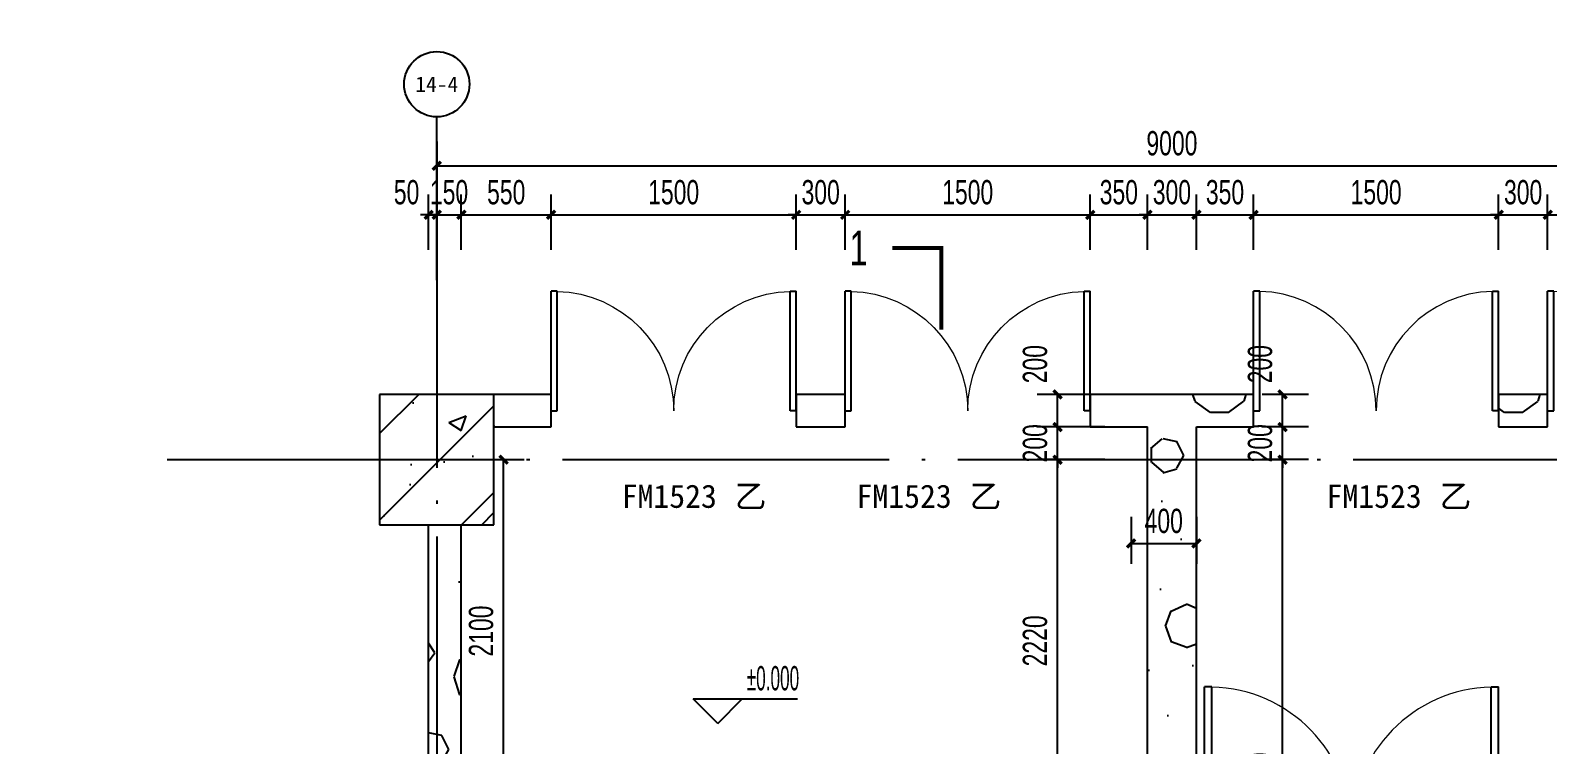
# Model space of a CAD drawing. Extents: x -26219 to 315419, y -160410 to -120810.
# Drawn here: x -3260 to 6028, y -131899 to -127522 of the extents above; entities that cross this region are included whole.
import ezdxf
from ezdxf.enums import TextEntityAlignment as Align
from ezdxf.xclip import XClip

# ---------------------------------------------------------------- set-up
doc = ezdxf.new("R2010")
doc.units = 0
doc.header["$LTSCALE"] = 1000
doc.header["$MEASUREMENT"] = 0
doc.header["$XCLIPFRAME"] = 0
doc.linetypes.add('104-14# 核心筒$2$DOTE', pattern=[2.42, 2, -0.2, 0.02, -0.2])
for name, color, linetype in [('01-标注_尺寸', 124, 'Continuous'), ('01-标注_标高', 200, 'Continuous'), ('01-标注_符号', 200, 'Continuous'), ('01-标注_轴线坐标', 132, 'Continuous'), ('02-TEXT_标注', 130, 'Continuous'), ('02-TEXT_轴号', 7, 'Continuous'), ('104-14# 核心筒$0$A_STR-砌块墙', 121, 'Continuous'), ('104-14# 核心筒$0$DOOR_FIRE', 220, 'Continuous'), ('104-14# 核心筒$2$05-填充_天正', 26, 'Continuous'), ('104-14# 核心筒$2$A_AXIS-轴线', 36, '104-14# 核心筒$2$DOTE'), ('104-14# 核心筒$2$A_STR-砼柱', 51, 'Continuous'), ('DOOR_FIRE_TEXT', 7, 'Continuous')]:
    doc.layers.add(name, color=color, linetype=linetype)
doc.styles.add('_TCH_AXIS', font='STXIHEI_0.TTF', dxfattribs={"width": 0.75, "height": 750})
doc.styles.add('_TCH_DIM', font='ros.shx', dxfattribs={"width": 0.75, "bigfont": 'jd.shx'})
doc.styles.add('_TCH_DIM_T3', font='ros.shx', dxfattribs={"width": 0.705882, "bigfont": 'jd.shx'})
doc.styles.add('_TCH_LABEL', font='ros.shx', dxfattribs={"bigfont": 'jd.shx'})
doc.styles.add('_TCH_WINDOW', font='STXIHEI_0.TTF')
doc.dimstyles.new('_TCH_ARCH&&50', dxfattribs={"dimtxt": 148.75, "dimasz": 50, "dimexe": 125, "dimexo": 150, "dimgap": 63.125, "dimtad": 1, "dimdec": 0, "dimzin": 0, "dimdsep": 46, "dimtxsty": '_TCH_DIM_T3', "dimblk": 'ARCHTICK', "dimcen": 0.09, "dimclrt": 7, "dimazin": 2, "dimtfac": 1, "dimtdec": 0, "dimtix": 1, "dimtmove": 2, "dimatfit": 3, "dimfxl": 0, "dimtolj": 1, "dimtzin": 0, "dimarcsym": 0})
pattern_1 = [(0, (531, -549), (900, 1800), [0, -1800]), (0, (-522, -792), (900, 1800), [0, -1800]), (0, (63, -810), (900, 1800), [0, -1800]), (0, (702, -279), (900, 1800), [0, -1800]), (0, (-45, -900), (900, 1800), [0, -1800]), (0, (882, 855), (900, 1800), [0, -1800]), (0, (333, 711), (900, 1800), [0, -1800]), (0, (621, 486), (900, 1800), [0, -1800]), (0, (-846, 450), (900, 1800), [0, -1800]), (0, (36, 369), (900, 1800), [0, -1800]), (0, (-306, -90), (900, 1800), [0, -1800]), (0, (-288, -765), (900, 1800), [0, -1800]), (0, (387, -837), (900, 1800), [0, -1800]), (0, (882, -45), (900, 1800), [0, -1800]), (0, (-801, -324), (900, 1800), [0, -1800]), (0, (-648, -18), (900, 1800), [0, -1800]), (0, (54, -144), (900, 1800), [0, -1800]), (0, (-198, -405), (900, 1800), [0, -1800]), (0, (-342, 189), (900, 1800), [0, -1800]), (0, (-117, 864), (900, 1800), [0, -1800]), (0, (-729, -702), (900, 1800), [0, -1800]), (0, (261, 495), (900, 1800), [0, -1800]), (0, (-576, 522), (900, 1800), [0, -1800]), (0, (-720, 756), (900, 1800), [0, -1800]), (130.6013, (771.43, 291.43), (-4499.99995, 5400.00002), [79.025, -33111.333]), (18.43495, (642.86, 325.71), (4500, 1800), [81.316, -11302.884]), (90, (642.9, 248.6), (900, 1800), [77.14, -3522.86]), (161.56505, (720, 222.86), (-4500, 1799.9999), [81.316, -11302.884]), (53.1301, (720, 222.86), (900, 1800), [85.714, -8914.285]), (135, (788.6, -694.3), (-900, 1800), [72.73, -5018.44]), (45, (685.7, -694.3), (900, 1800), [72.73, -5018.44]), (135, (737.14, -745.7), (-900, 1800), [72.73, -5018.44]), (45, (737.14, -745.7), (900, 1800), [72.73, -5018.44]), (116.565, (-77.1, 514.3), (-0.0002, 3600), [95.83, -1916.63]), (180, (-120, 600), (-900, 1800), [102.86, -1697.14]), (63.435, (-265.7, 514.3), (8e-06, 3600), [95.83, -1916.63]), (116.565, (-222.9, 428.6), (-0.0002, 3600), [95.83, -1916.63]), (0, (-222.9, 428.6), (900, 1800), [102.86, -1697.14]), (63.435, (-120, 428.6), (8e-06, 3600), [95.83, -1916.63]), (107.10273, (600, -94.286), (-2699.9999, 9000.00001), [116.584, -48848.707]), (143.97263, (565.71, 17.14), (-17099.9998, 12600), [116.584, -24366.06]), (180, (471.4, 85.7), (-900, 1800), [111.43, -1688.57]), (36.02737, (265.71, 17.14), (17099.99987, 12599.99986), [116.584, -24366.06]), (71.56505, (231.43, -85.7), (2700, 9000), [108.42, -11275.78]), (107.10273, (265.714, -197.14), (-2699.9999, 9000.00001), [116.584, -48848.707]), (143.97263, (360, -265.71), (-17099.9998, 12600), [116.584, -24366.06]), (0, (360, -265.7), (900, 1800), [111.43, -1688.57]), (36.02737, (471.43, -265.71), (17099.99987, 12599.99986), [116.584, -24366.06]), (71.56505, (565.71, -197.14), (2700, 9000), [108.42, -11275.78]), (150.2551, (617.14, 745.71), (-2700, 1800), [69.105, -14442.96]), (90, (557.1, 711.4), (900, 1800), [68.57, -3531.43]), (29.7449, (557.14, 711.43), (2700, 1800), [69.105, -14442.96]), (116.565, (197.1, -531.4), (-0.0002, 3600), [95.83, -1916.63]), (168.69007, (154.29, -445.71), (-8100, 1799.99995), [87.41, -18269.056]), (41.18593, (0, -488.57), (22499.99986, 19799.99983), [91.116, -38177.406]), (90, (0, -574.3), (900, 1800), [85.714, -3514.285]), (138.81407, (68.57, -634.286), (-22499.9996, 19800.00013), [91.116, -38177.406]), (16.69924, (68.57, -634.286), (29699.99978, 8999.9999), [89.49, -37495.613]), (60.9454, (154.29, -608.57), (900, 1799.99998), [88.25, -36976.02]), (109.9831, (-557.14, 222.86), (-4500.00002, 12599.99997), [100.326, -42036.592]), (155.55605, (-591.43, 317.14), (-11700.00004, 5399.99989), [103.57, -43395.394]), (24.44395, (-780, 317.14), (11700, 5399.99997), [103.57, -43395.394]), (70.0169, (-814.286, 222.86), (4500.00001, 12599.99997), [100.326, -42036.592]), (109.9831, (-780, 128.57), (-4500.00002, 12599.99997), [100.326, -42036.592]), (160.0169, (-685.71, 94.29), (-4500, 1799.9999), [100.326, -20968.13]), (19.9831, (-685.71, 94.29), (4500, 1800), [100.326, -20968.13]), (70.0169, (-591.43, 128.57), (4500.00001, 12599.99997), [100.326, -42036.592]), (122.0054, (111.43, 60), (-900.0001, 1799.9999), [80.86, -16900.3]), (18.43495, (-8.57, 102.86), (4500, 1800), [81.316, -11302.884]), (90, (-8.6, 25.7), (900, 1800), [77.14, -3522.86]), (161.56505, (68.57, 0), (-4500, 1799.9999), [81.316, -11302.884]), (54.46232, (68.57, 0), (6300, 9000), [73.734, -30894.635]), (116.565, (-411.4, -377.1), (-0.0002, 3600), [95.83, -1916.63]), (180, (-454.3, -291.4), (-900, 1800), [94.29, -1705.71]), (59.03624, (-600, -377.14), (900, 1800), [99.96, -20891.466]), (120.96376, (-548.57, -462.86), (-900.0001, 1799.9999), [99.96, -20891.466]), (0, (-548.6, -462.9), (900, 1800), [94.29, -1705.71]), (63.435, (-454.3, -462.9), (8e-06, 3600), [95.83, -1916.63])]

# ---------------------------------------------------------------- blocks, each defined once
blk = doc.blocks.new('104-14# 核心筒$0$$DorLib2D$00000002')
for p, q in [((-0.5, 0), (-0.5, 0.4875)), ((-0.475, 0.4875), (-0.5, 0.4875)), ((-0.475, 0), (-0.475, 0.4875)), ((0.475, 0), (0.475, 0.4875)), ((0.475, 0.4875), (0.5, 0.4875)), ((0.5, 0), (0.5, 0.4875)), ((-0.5, 0), (-0.475, 0)), ((0.5, 0), (0.475, 0))]:
    blk.add_line(p, q)
at = {"lineweight": 13}
for centre, start, end in [((-0.4875, 0), 0, 88.5307), ((0.4875, 0), 91.4693, 180)]:
    blk.add_arc(centre, 0.4875, start, end, dxfattribs=at)
blk = doc.blocks.new('104-14# 核心筒')
at = {"layer": '104-14# 核心筒$2$05-填充_天正'}
h = blk.add_hatch(dxfattribs=at)
h.set_pattern_fill('钢筋混凝土', color=256, scale=150, style=0)
h.set_pattern_definition([(45, (0, 0), (-265.165, 265.165), []), (50, (0, 0), (1075.89, -94.128), [112.5, -1237.5]), (355, (0, 0), (-208.127, 1128.29), [90, -990]), (100.4514, (89.7, -7.8), (867.764, 1034.16), [95.61, -1051.713]), (46.184, (0, 300), (1600.86, -248.28), [168.75, -1856.25]), (96.6356, (133.4, 279.3), (1401.99, 1461.18), [143.415, -1577.57]), (351.184, (0, 300), (1401.99, 1461.18), [135, -1485]), (21, (150, 225), (895.36, -603.928), [112.5, -1237.5]), (326, (150, 225), (364.973, 1087.725), [90, -990]), (71.4514, (224.6, 174.7), (1260.334, 483.796), [95.61, -1051.713]), (37.5, (0, 0), (18.24, 499.341), [0, -978, 0, -1005, 0, -993.75]), (7.5, (0, 0), (394.604, 591.618), [0, -573, 0, -955.5, 0, -378.75]), (327.5, (-334.5, 0), (800.7337, -33.8323), [0, -375, 0, -1170, 0, -1552.5]), (317.5, (-484.5, 0), (874.78, 150.157), [0, -487.5, 0, -777, 0, -1102.5])])
h.paths.add_polyline_path([(23050, 16300), (23750, 16300), (23750, 17100), (23050, 17100)])
h = blk.add_hatch(dxfattribs=at)
h.set_pattern_fill('加气混凝土', color=256, scale=150, style=0)
h.set_pattern_definition(pattern_1)
h.paths.add_polyline_path([(23750, 17100), (23750, 16900), (24100, 16900), (24100, 17100)])
h = blk.add_hatch(dxfattribs=at)
h.set_pattern_fill('加气混凝土', color=256, scale=150, style=0)
h.set_pattern_definition(pattern_1)
h.paths.add_polyline_path([(25900, 17100), (25600, 17100), (25600, 16900), (25900, 16900)])
h = blk.add_hatch(dxfattribs=at)
h.set_pattern_fill('加气混凝土', color=256, scale=150, style=0)
h.set_pattern_definition(pattern_1)
h.paths.add_polyline_path([(27900, 17100), (27400, 17100), (27400, 16900), (27750, 16900), (27900, 16966.7)])
h = blk.add_hatch(dxfattribs=at)
h.set_pattern_fill('加气混凝土', color=256, scale=150, style=0)
h.set_pattern_definition(pattern_1)
h.paths.add_polyline_path([(28050, 16900), (28400, 16900), (28400, 17100), (27900, 17100), (27900, 16966.7)])
h = blk.add_hatch(dxfattribs=at)
h.set_pattern_fill('加气混凝土', color=256, scale=150, style=0)
h.set_pattern_definition(pattern_1)
h.paths.add_polyline_path([(30200, 17100), (29900, 17100), (29900, 16900), (30200, 16900)])
h = blk.add_hatch(dxfattribs=at)
h.set_pattern_fill('加气混凝土', color=256, scale=150, style=0)
h.set_pattern_definition(pattern_1)
h.paths.add_polyline_path([(27950, 14430), (28050, 14480), (28050, 16900), (27900, 16966.7), (27750, 16900), (27750, 14430)])
h = blk.add_hatch(dxfattribs=at)
h.set_pattern_fill('加气混凝土', color=256, scale=150, style=0)
h.set_pattern_definition(pattern_1)
h.paths.add_polyline_path([(23550, 16300), (23350, 16300), (23350, 14850), (23390, 14750), (23550, 14750)])
at = {"layer": '104-14# 核心筒$0$A_STR-砌块墙'}
for p, q in [((24100, 17100), (23750, 17100)), ((24100, 16900), (24100, 17100)), ((25900, 17100), (25600, 17100)), ((25600, 17100), (25600, 16900)), ((25900, 16900), (25900, 17100)), ((27900, 17100), (27400, 17100)), ((27400, 17100), (27400, 16900)), ((28400, 17100), (27900, 17100)), ((28400, 16900), (28400, 17100)), ((30200, 17100), (29900, 17100)), ((29900, 17100), (29900, 16900)), ((30200, 16900), (30200, 17100)), ((23750, 16900), (24100, 16900)), ((25600, 16900), (25900, 16900)), ((27400, 16900), (27750, 16900)), ((27750, 14430), (27750, 16900)), ((28050, 16900), (28400, 16900)), ((28050, 14480), (28050, 16900)), ((29900, 16900), (30200, 16900)), ((23350, 14850), (23350, 16300)), ((23550, 14750), (23550, 16300))]:
    blk.add_line(p, q, dxfattribs=at)
at = {"layer": '104-14# 核心筒$2$A_AXIS-轴线'}
for p, q in [((-9370.1, 284000), (120259.9, 284000)), ((32400, 228733.6), (32400, 169654.9)), ((23400, 54018.4), (23400, -8545.1)), ((-24839, 16700), (120259.9, 16700))]:
    blk.add_line(p, q, dxfattribs=at)
at = {"layer": '104-14# 核心筒$2$A_STR-砼柱'}
for p, q in [((23750, 17100), (23050, 17100)), ((23050, 17100), (23050, 16300)), ((23750, 16300), (23750, 17100)), ((23050, 16300), (23750, 16300))]:
    blk.add_line(p, q, dxfattribs=at)
at = {"layer": '104-14# 核心筒$0$DOOR_FIRE', "yscale": -1500, "zscale": 200, "rotation": 180.000000000012}
for p, xscale in [((24850, 17000), 1500), ((26650, 17000), 1500), ((29150, 17000), -1500), ((30950, 17000), -1500)]:
    blk.add_blockref('104-14# 核心筒$0$$DorLib2D$00000002', p, dxfattribs=dict(at, xscale=xscale))
at = {"layer": '104-14# 核心筒$0$DOOR_FIRE', "xscale": 1800, "yscale": 1800, "zscale": 100}
blk.add_blockref('104-14# 核心筒$0$$DorLib2D$00000002', (29000, 14430), dxfattribs=at)
blk = doc.blocks.new('_ArchTick')
at = {"color": 0, "linetype": 'ByBlock', "const_width": 0.4}
blk.add_lwpolyline([(-0.5, -0.5), (0.5, 0.5)], dxfattribs=at)
blk = doc.blocks.new('*D386')
at = {"layer": '01-标注_尺寸', "color": 0, "lineweight": -2, "transparency": 16777216}
for p, q in [((-771.8, -128801.6), (-771.8, -128227.4)), ((8228.2, -128801.6), (8228.2, -128227.4)), ((-771.8, -128352.4), (8228.2, -128352.4))]:
    blk.add_line(p, q, dxfattribs=at)
at = {"layer": 'Defpoints', "color": 0, "transparency": 16777216}
for p in [(8228.2, -128352.4), (-771.8, -128951.6), (8228.2, -128951.6)]:
    blk.add_point(p, dxfattribs=at)
at = {"layer": '01-标注_尺寸', "color": 0, "lineweight": -2, "transparency": 16777216, "xscale": 50, "yscale": 50, "zscale": 50, "rotation": 180}
blk.add_blockref('_ArchTick', (-771.8, -128352.4), dxfattribs=at)
at = {"layer": '01-标注_尺寸', "color": 0, "lineweight": -2, "transparency": 16777216, "xscale": 50, "yscale": 50, "zscale": 50}
blk.add_blockref('_ArchTick', (8228.2, -128352.4), dxfattribs=at)
at = {"layer": '01-标注_尺寸', "color": 7, "transparency": 16777216, "insert": (3728.2, -128214.9), "char_height": 148.75, "attachment_point": 5, "style": '_TCH_DIM_T3'}
blk.add_mtext('\\A1;9000', dxfattribs=at)
blk = doc.blocks.new('*D410')
at = {"layer": '01-标注_尺寸', "color": 0, "lineweight": -2, "transparency": 16777216}
for p, q in [((6028.2, -128867.7), (6028.2, -128527.4)), ((7528.2, -128867.7), (7528.2, -128527.4)), ((6028.2, -128652.4), (7528.2, -128652.4))]:
    blk.add_line(p, q, dxfattribs=at)
at = {"layer": 'Defpoints', "color": 0, "transparency": 16777216}
for p in [(7528.2, -128652.4), (6028.2, -129017.7), (7528.2, -129017.7)]:
    blk.add_point(p, dxfattribs=at)
at = {"layer": '01-标注_尺寸', "color": 0, "lineweight": -2, "transparency": 16777216, "xscale": 50, "yscale": 50, "zscale": 50, "rotation": 180}
blk.add_blockref('_ArchTick', (6028.2, -128652.4), dxfattribs=at)
at = {"layer": '01-标注_尺寸', "color": 0, "lineweight": -2, "transparency": 16777216, "xscale": 50, "yscale": 50, "zscale": 50}
blk.add_blockref('_ArchTick', (7528.2, -128652.4), dxfattribs=at)
at = {"layer": '01-标注_尺寸', "color": 7, "transparency": 16777216, "insert": (6778.2, -128514.9), "char_height": 148.75, "attachment_point": 5, "style": '_TCH_DIM_T3'}
blk.add_mtext('\\A1;1500', dxfattribs=at)
blk = doc.blocks.new('*D411')
at = {"layer": '01-标注_尺寸', "color": 0, "lineweight": -2, "transparency": 16777216}
for p, q in [((5728.2, -128867.7), (5728.2, -128527.4)), ((6028.2, -128867.7), (6028.2, -128527.4)), ((5728.2, -128652.4), (5678.2, -128652.4)), ((5728.2, -128652.4), (6028.2, -128652.4)), ((6028.2, -128652.4), (6078.2, -128652.4))]:
    blk.add_line(p, q, dxfattribs=at)
at = {"layer": 'Defpoints', "color": 0, "transparency": 16777216}
for p in [(6028.2, -128652.4), (5728.2, -129017.7), (6028.2, -129017.7)]:
    blk.add_point(p, dxfattribs=at)
at = {"layer": '01-标注_尺寸', "color": 0, "lineweight": -2, "transparency": 16777216, "xscale": 50, "yscale": 50, "zscale": 50}
blk.add_blockref('_ArchTick', (5728.2, -128652.4), dxfattribs=at)
at = {"layer": '01-标注_尺寸', "color": 0, "lineweight": -2, "transparency": 16777216, "xscale": 50, "yscale": 50, "zscale": 50, "rotation": 180}
blk.add_blockref('_ArchTick', (6028.2, -128652.4), dxfattribs=at)
at = {"layer": '01-标注_尺寸', "color": 7, "transparency": 16777216, "insert": (5878.2, -128514.9), "char_height": 148.75, "attachment_point": 5, "style": '_TCH_DIM_T3'}
blk.add_mtext('\\A1;300', dxfattribs=at)
blk = doc.blocks.new('*D412')
at = {"layer": '01-标注_尺寸', "color": 0, "lineweight": -2, "transparency": 16777216}
for p, q in [((4228.2, -128867.7), (4228.2, -128527.4)), ((5728.2, -128867.7), (5728.2, -128527.4)), ((4228.2, -128652.4), (5728.2, -128652.4))]:
    blk.add_line(p, q, dxfattribs=at)
at = {"layer": 'Defpoints', "color": 0, "transparency": 16777216}
for p in [(5728.2, -128652.4), (4228.2, -129017.7), (5728.2, -129017.7)]:
    blk.add_point(p, dxfattribs=at)
at = {"layer": '01-标注_尺寸', "color": 0, "lineweight": -2, "transparency": 16777216, "xscale": 50, "yscale": 50, "zscale": 50, "rotation": 180}
blk.add_blockref('_ArchTick', (4228.2, -128652.4), dxfattribs=at)
at = {"layer": '01-标注_尺寸', "color": 0, "lineweight": -2, "transparency": 16777216, "xscale": 50, "yscale": 50, "zscale": 50}
blk.add_blockref('_ArchTick', (5728.2, -128652.4), dxfattribs=at)
at = {"layer": '01-标注_尺寸', "color": 7, "transparency": 16777216, "insert": (4978.2, -128514.9), "char_height": 148.75, "attachment_point": 5, "style": '_TCH_DIM_T3'}
blk.add_mtext('\\A1;1500', dxfattribs=at)
blk = doc.blocks.new('*D413')
at = {"layer": '01-标注_尺寸', "color": 0, "lineweight": -2, "transparency": 16777216}
for p, q in [((3878.2, -128867.7), (3878.2, -128527.4)), ((4228.2, -128867.7), (4228.2, -128527.4)), ((3878.2, -128652.4), (4228.2, -128652.4))]:
    blk.add_line(p, q, dxfattribs=at)
at = {"layer": 'Defpoints', "color": 0, "transparency": 16777216}
for p in [(4228.2, -128652.4), (3878.2, -129017.7), (4228.2, -129017.7)]:
    blk.add_point(p, dxfattribs=at)
at = {"layer": '01-标注_尺寸', "color": 0, "lineweight": -2, "transparency": 16777216, "xscale": 50, "yscale": 50, "zscale": 50, "rotation": 180}
blk.add_blockref('_ArchTick', (3878.2, -128652.4), dxfattribs=at)
at = {"layer": '01-标注_尺寸', "color": 0, "lineweight": -2, "transparency": 16777216, "xscale": 50, "yscale": 50, "zscale": 50}
blk.add_blockref('_ArchTick', (4228.2, -128652.4), dxfattribs=at)
at = {"layer": '01-标注_尺寸', "color": 7, "transparency": 16777216, "insert": (4053.2, -128514.9), "char_height": 148.75, "attachment_point": 5, "style": '_TCH_DIM_T3'}
blk.add_mtext('\\A1;350', dxfattribs=at)
blk = doc.blocks.new('*D414')
at = {"layer": '01-标注_尺寸', "color": 0, "lineweight": -2, "transparency": 16777216}
for p, q in [((3578.2, -128867.7), (3578.2, -128527.4)), ((3878.2, -128867.7), (3878.2, -128527.4)), ((3578.2, -128652.4), (3528.2, -128652.4)), ((3578.2, -128652.4), (3878.2, -128652.4)), ((3878.2, -128652.4), (3928.2, -128652.4))]:
    blk.add_line(p, q, dxfattribs=at)
at = {"layer": 'Defpoints', "color": 0, "transparency": 16777216}
for p in [(3878.2, -128652.4), (3578.2, -129017.7), (3878.2, -129017.7)]:
    blk.add_point(p, dxfattribs=at)
at = {"layer": '01-标注_尺寸', "color": 0, "lineweight": -2, "transparency": 16777216, "xscale": 50, "yscale": 50, "zscale": 50}
blk.add_blockref('_ArchTick', (3578.2, -128652.4), dxfattribs=at)
at = {"layer": '01-标注_尺寸', "color": 0, "lineweight": -2, "transparency": 16777216, "xscale": 50, "yscale": 50, "zscale": 50, "rotation": 180}
blk.add_blockref('_ArchTick', (3878.2, -128652.4), dxfattribs=at)
at = {"layer": '01-标注_尺寸', "color": 7, "transparency": 16777216, "insert": (3728.2, -128514.9), "char_height": 148.75, "attachment_point": 5, "style": '_TCH_DIM_T3'}
blk.add_mtext('\\A1;300', dxfattribs=at)
blk = doc.blocks.new('*D415')
at = {"layer": '01-标注_尺寸', "color": 0, "lineweight": -2, "transparency": 16777216}
for p, q in [((3228.2, -128867.7), (3228.2, -128527.4)), ((3578.2, -128867.7), (3578.2, -128527.4)), ((3228.2, -128652.4), (3578.2, -128652.4))]:
    blk.add_line(p, q, dxfattribs=at)
at = {"layer": 'Defpoints', "color": 0, "transparency": 16777216}
for p in [(3578.2, -128652.4), (3228.2, -129017.7), (3578.2, -129017.7)]:
    blk.add_point(p, dxfattribs=at)
at = {"layer": '01-标注_尺寸', "color": 0, "lineweight": -2, "transparency": 16777216, "xscale": 50, "yscale": 50, "zscale": 50, "rotation": 180}
blk.add_blockref('_ArchTick', (3228.2, -128652.4), dxfattribs=at)
at = {"layer": '01-标注_尺寸', "color": 0, "lineweight": -2, "transparency": 16777216, "xscale": 50, "yscale": 50, "zscale": 50}
blk.add_blockref('_ArchTick', (3578.2, -128652.4), dxfattribs=at)
at = {"layer": '01-标注_尺寸', "color": 7, "transparency": 16777216, "insert": (3403.2, -128514.9), "char_height": 148.75, "attachment_point": 5, "style": '_TCH_DIM_T3'}
blk.add_mtext('\\A1;350', dxfattribs=at)
blk = doc.blocks.new('*D416')
at = {"layer": '01-标注_尺寸', "color": 0, "lineweight": -2, "transparency": 16777216}
for p, q in [((1728.2, -128867.7), (1728.2, -128527.4)), ((3228.2, -128867.7), (3228.2, -128527.4)), ((1728.2, -128652.4), (3228.2, -128652.4))]:
    blk.add_line(p, q, dxfattribs=at)
at = {"layer": 'Defpoints', "color": 0, "transparency": 16777216}
for p in [(3228.2, -128652.4), (1728.2, -129017.7), (3228.2, -129017.7)]:
    blk.add_point(p, dxfattribs=at)
at = {"layer": '01-标注_尺寸', "color": 0, "lineweight": -2, "transparency": 16777216, "xscale": 50, "yscale": 50, "zscale": 50, "rotation": 180}
blk.add_blockref('_ArchTick', (1728.2, -128652.4), dxfattribs=at)
at = {"layer": '01-标注_尺寸', "color": 0, "lineweight": -2, "transparency": 16777216, "xscale": 50, "yscale": 50, "zscale": 50}
blk.add_blockref('_ArchTick', (3228.2, -128652.4), dxfattribs=at)
at = {"layer": '01-标注_尺寸', "color": 7, "transparency": 16777216, "insert": (2478.2, -128514.9), "char_height": 148.75, "attachment_point": 5, "style": '_TCH_DIM_T3'}
blk.add_mtext('\\A1;1500', dxfattribs=at)
blk = doc.blocks.new('*D417')
at = {"layer": '01-标注_尺寸', "color": 0, "lineweight": -2, "transparency": 16777216}
for p, q in [((1428.2, -128867.7), (1428.2, -128527.4)), ((1728.2, -128867.7), (1728.2, -128527.4)), ((1428.2, -128652.4), (1378.2, -128652.4)), ((1428.2, -128652.4), (1728.2, -128652.4)), ((1728.2, -128652.4), (1778.2, -128652.4))]:
    blk.add_line(p, q, dxfattribs=at)
at = {"layer": 'Defpoints', "color": 0, "transparency": 16777216}
for p in [(1728.2, -128652.4), (1428.2, -129017.7), (1728.2, -129017.7)]:
    blk.add_point(p, dxfattribs=at)
at = {"layer": '01-标注_尺寸', "color": 0, "lineweight": -2, "transparency": 16777216, "xscale": 50, "yscale": 50, "zscale": 50}
blk.add_blockref('_ArchTick', (1428.2, -128652.4), dxfattribs=at)
at = {"layer": '01-标注_尺寸', "color": 0, "lineweight": -2, "transparency": 16777216, "xscale": 50, "yscale": 50, "zscale": 50, "rotation": 180}
blk.add_blockref('_ArchTick', (1728.2, -128652.4), dxfattribs=at)
at = {"layer": '01-标注_尺寸', "color": 7, "transparency": 16777216, "insert": (1578.2, -128514.9), "char_height": 148.75, "attachment_point": 5, "style": '_TCH_DIM_T3'}
blk.add_mtext('\\A1;300', dxfattribs=at)
blk = doc.blocks.new('*D418')
at = {"layer": '01-标注_尺寸', "color": 0, "lineweight": -2, "transparency": 16777216}
for p, q in [((-71.8, -128867.7), (-71.8, -128527.4)), ((1428.2, -128867.7), (1428.2, -128527.4)), ((-71.8, -128652.4), (1428.2, -128652.4))]:
    blk.add_line(p, q, dxfattribs=at)
at = {"layer": 'Defpoints', "color": 0, "transparency": 16777216}
for p in [(1428.2, -128652.4), (-71.8, -129017.7), (1428.2, -129017.7)]:
    blk.add_point(p, dxfattribs=at)
at = {"layer": '01-标注_尺寸', "color": 0, "lineweight": -2, "transparency": 16777216, "xscale": 50, "yscale": 50, "zscale": 50, "rotation": 180}
blk.add_blockref('_ArchTick', (-71.8, -128652.4), dxfattribs=at)
at = {"layer": '01-标注_尺寸', "color": 0, "lineweight": -2, "transparency": 16777216, "xscale": 50, "yscale": 50, "zscale": 50}
blk.add_blockref('_ArchTick', (1428.2, -128652.4), dxfattribs=at)
at = {"layer": '01-标注_尺寸', "color": 7, "transparency": 16777216, "insert": (678.2, -128514.9), "char_height": 148.75, "attachment_point": 5, "style": '_TCH_DIM_T3'}
blk.add_mtext('\\A1;1500', dxfattribs=at)
blk = doc.blocks.new('*D419')
at = {"layer": '01-标注_尺寸', "color": 0, "lineweight": -2, "transparency": 16777216}
for p, q in [((-621.8, -128867.7), (-621.8, -128527.4)), ((-71.8, -128867.7), (-71.8, -128527.4)), ((-621.8, -128652.4), (-71.8, -128652.4))]:
    blk.add_line(p, q, dxfattribs=at)
at = {"layer": 'Defpoints', "color": 0, "transparency": 16777216}
for p in [(-71.8, -128652.4), (-621.8, -129017.7), (-71.8, -129017.7)]:
    blk.add_point(p, dxfattribs=at)
at = {"layer": '01-标注_尺寸', "color": 0, "lineweight": -2, "transparency": 16777216, "xscale": 50, "yscale": 50, "zscale": 50, "rotation": 180}
blk.add_blockref('_ArchTick', (-621.8, -128652.4), dxfattribs=at)
at = {"layer": '01-标注_尺寸', "color": 0, "lineweight": -2, "transparency": 16777216, "xscale": 50, "yscale": 50, "zscale": 50}
blk.add_blockref('_ArchTick', (-71.8, -128652.4), dxfattribs=at)
at = {"layer": '01-标注_尺寸', "color": 7, "transparency": 16777216, "insert": (-346.8, -128514.9), "char_height": 148.75, "attachment_point": 5, "style": '_TCH_DIM_T3'}
blk.add_mtext('\\A1;550', dxfattribs=at)
blk = doc.blocks.new('*D420')
at = {"layer": '01-标注_尺寸', "color": 0, "lineweight": -2, "transparency": 16777216}
for p, q in [((-771.8, -128867.7), (-771.8, -128527.4)), ((-621.8, -128867.7), (-621.8, -128527.4)), ((-771.8, -128652.4), (-821.8, -128652.4)), ((-771.8, -128652.4), (-621.8, -128652.4)), ((-621.8, -128652.4), (-571.8, -128652.4))]:
    blk.add_line(p, q, dxfattribs=at)
at = {"layer": 'Defpoints', "color": 0, "transparency": 16777216}
for p in [(-621.8, -128652.4), (-771.8, -129017.7), (-621.8, -129017.7)]:
    blk.add_point(p, dxfattribs=at)
at = {"layer": '01-标注_尺寸', "color": 0, "lineweight": -2, "transparency": 16777216, "xscale": 50, "yscale": 50, "zscale": 50}
blk.add_blockref('_ArchTick', (-771.8, -128652.4), dxfattribs=at)
at = {"layer": '01-标注_尺寸', "color": 0, "lineweight": -2, "transparency": 16777216, "xscale": 50, "yscale": 50, "zscale": 50, "rotation": 180}
blk.add_blockref('_ArchTick', (-621.8, -128652.4), dxfattribs=at)
at = {"layer": '01-标注_尺寸', "color": 7, "transparency": 16777216, "insert": (-696.8, -128514.9), "char_height": 148.75, "attachment_point": 5, "style": '_TCH_DIM_T3'}
blk.add_mtext('\\A1;150', dxfattribs=at)
blk = doc.blocks.new('*D421')
at = {"layer": '01-标注_尺寸', "color": 0, "lineweight": -2, "transparency": 16777216}
for p, q in [((-821.8, -128867.7), (-821.8, -128527.4)), ((-771.8, -128867.7), (-771.8, -128527.4)), ((-821.8, -128652.4), (-871.8, -128652.4)), ((-821.8, -128652.4), (-771.8, -128652.4)), ((-771.8, -128652.4), (-721.8, -128652.4))]:
    blk.add_line(p, q, dxfattribs=at)
at = {"layer": 'Defpoints', "color": 0, "transparency": 16777216}
for p in [(-771.8, -128652.4), (-821.8, -129017.7), (-771.8, -129017.7)]:
    blk.add_point(p, dxfattribs=at)
at = {"layer": '01-标注_尺寸', "color": 0, "lineweight": -2, "transparency": 16777216, "xscale": 50, "yscale": 50, "zscale": 50}
blk.add_blockref('_ArchTick', (-821.8, -128652.4), dxfattribs=at)
at = {"layer": '01-标注_尺寸', "color": 0, "lineweight": -2, "transparency": 16777216, "xscale": 50, "yscale": 50, "zscale": 50, "rotation": 180}
blk.add_blockref('_ArchTick', (-771.8, -128652.4), dxfattribs=at)
at = {"layer": '01-标注_尺寸', "color": 7, "transparency": 16777216, "insert": (-956.8, -128514.9), "char_height": 148.75, "attachment_point": 5, "style": '_TCH_DIM_T3'}
blk.add_mtext('\\A1;50', dxfattribs=at)
blk = doc.blocks.new('*D488')
at = {"layer": '01-标注_尺寸', "color": 0, "lineweight": -2, "transparency": 16777216}
for p, q in [((4564, -130152.4), (4280.7, -130152.4)), ((4405.7, -134052.4), (4405.7, -130152.4)), ((4564, -134052.4), (4280.7, -134052.4))]:
    blk.add_line(p, q, dxfattribs=at)
at = {"layer": 'Defpoints', "color": 0, "transparency": 16777216}
for p in [(4405.7, -130152.4), (4714, -130152.4), (4714, -134052.4)]:
    blk.add_point(p, dxfattribs=at)
at = {"layer": '01-标注_尺寸', "color": 0, "lineweight": -2, "transparency": 16777216, "xscale": 50, "yscale": 50, "zscale": 50}
for p, rotation in [((4405.7, -130152.4), 90), ((4405.7, -134052.4), 270)]:
    blk.add_blockref('_ArchTick', p, dxfattribs=dict(at, rotation=rotation))
at = {"layer": '01-标注_尺寸', "color": 7, "transparency": 16777216, "insert": (4268.2, -132102.4), "char_height": 148.75, "attachment_point": 5, "rotation": 90, "style": '_TCH_DIM_T3'}
blk.add_mtext('\\A1;3900', dxfattribs=at)
blk = doc.blocks.new('*D489')
at = {"layer": '01-标注_尺寸', "color": 0, "lineweight": -2, "transparency": 16777216}
for p, q in [((4405.7, -129952.4), (4405.7, -129902.4)), ((4564, -129952.4), (4280.7, -129952.4)), ((4405.7, -130152.4), (4405.7, -129952.4)), ((4564, -130152.4), (4280.7, -130152.4)), ((4405.7, -130152.4), (4405.7, -130202.4))]:
    blk.add_line(p, q, dxfattribs=at)
at = {"layer": 'Defpoints', "color": 0, "transparency": 16777216}
for p in [(4405.7, -129952.4), (4714, -129952.4), (4714, -130152.4)]:
    blk.add_point(p, dxfattribs=at)
at = {"layer": '01-标注_尺寸', "color": 0, "lineweight": -2, "transparency": 16777216, "xscale": 50, "yscale": 50, "zscale": 50}
for p, rotation in [((4405.7, -129952.4), 270), ((4405.7, -130152.4), 90)]:
    blk.add_blockref('_ArchTick', p, dxfattribs=dict(at, rotation=rotation))
at = {"layer": '01-标注_尺寸', "color": 7, "transparency": 16777216, "insert": (4268.2, -130052.4), "char_height": 148.75, "attachment_point": 5, "rotation": 90, "style": '_TCH_DIM_T3'}
blk.add_mtext('\\A1;200', dxfattribs=at)
blk = doc.blocks.new('*D490')
at = {"layer": '01-标注_尺寸', "color": 0, "lineweight": -2, "transparency": 16777216}
for p, q in [((4564, -129752.4), (4280.7, -129752.4)), ((4405.7, -129952.4), (4405.7, -129752.4)), ((4564, -129952.4), (4280.7, -129952.4))]:
    blk.add_line(p, q, dxfattribs=at)
at = {"layer": 'Defpoints', "color": 0, "transparency": 16777216}
for p in [(4405.7, -129752.4), (4714, -129752.4), (4714, -129952.4)]:
    blk.add_point(p, dxfattribs=at)
at = {"layer": '01-标注_尺寸', "color": 0, "lineweight": -2, "transparency": 16777216, "xscale": 50, "yscale": 50, "zscale": 50}
for p, rotation in [((4405.7, -129752.4), 90), ((4405.7, -129952.4), 270)]:
    blk.add_blockref('_ArchTick', p, dxfattribs=dict(at, rotation=rotation))
at = {"layer": '01-标注_尺寸', "color": 7, "transparency": 16777216, "insert": (4268.2, -129567.4), "char_height": 148.75, "attachment_point": 5, "rotation": 90, "style": '_TCH_DIM_T3'}
blk.add_mtext('\\A1;200', dxfattribs=at)
blk = doc.blocks.new('*D494')
at = {"layer": '01-标注_尺寸', "color": 0, "lineweight": -2, "transparency": 16777216}
for p, q in [((3318.2, -130152.4), (2903.2, -130152.4)), ((3028.2, -132372.4), (3028.2, -130152.4)), ((3318.2, -132372.4), (2903.2, -132372.4))]:
    blk.add_line(p, q, dxfattribs=at)
at = {"layer": 'Defpoints', "color": 0, "transparency": 16777216}
for p in [(3028.2, -130152.4), (3468.2, -130152.4), (3468.2, -132372.4)]:
    blk.add_point(p, dxfattribs=at)
at = {"layer": '01-标注_尺寸', "color": 0, "lineweight": -2, "transparency": 16777216, "xscale": 50, "yscale": 50, "zscale": 50}
for p, rotation in [((3028.2, -130152.4), 90), ((3028.2, -132372.4), 270)]:
    blk.add_blockref('_ArchTick', p, dxfattribs=dict(at, rotation=rotation))
at = {"layer": '01-标注_尺寸', "color": 7, "transparency": 16777216, "insert": (2890.7, -131262.4), "char_height": 148.75, "attachment_point": 5, "rotation": 90, "style": '_TCH_DIM_T3'}
blk.add_mtext('\\A1;2220', dxfattribs=at)
blk = doc.blocks.new('*D495')
at = {"layer": '01-标注_尺寸', "color": 0, "lineweight": -2, "transparency": 16777216}
for p, q in [((3028.2, -129952.4), (3028.2, -129902.4)), ((3318.2, -129952.4), (2903.2, -129952.4)), ((3028.2, -130152.4), (3028.2, -129952.4)), ((3318.2, -130152.4), (2903.2, -130152.4)), ((3028.2, -130152.4), (3028.2, -130202.4))]:
    blk.add_line(p, q, dxfattribs=at)
at = {"layer": 'Defpoints', "color": 0, "transparency": 16777216}
for p in [(3028.2, -129952.4), (3468.2, -129952.4), (3468.2, -130152.4)]:
    blk.add_point(p, dxfattribs=at)
at = {"layer": '01-标注_尺寸', "color": 0, "lineweight": -2, "transparency": 16777216, "xscale": 50, "yscale": 50, "zscale": 50}
for p, rotation in [((3028.2, -129952.4), 270), ((3028.2, -130152.4), 90)]:
    blk.add_blockref('_ArchTick', p, dxfattribs=dict(at, rotation=rotation))
at = {"layer": '01-标注_尺寸', "color": 7, "transparency": 16777216, "insert": (2890.7, -130052.4), "char_height": 148.75, "attachment_point": 5, "rotation": 90, "style": '_TCH_DIM_T3'}
blk.add_mtext('\\A1;200', dxfattribs=at)
blk = doc.blocks.new('*D496')
at = {"layer": '01-标注_尺寸', "color": 0, "lineweight": -2, "transparency": 16777216}
for p, q in [((3318.2, -129752.4), (2903.2, -129752.4)), ((3028.2, -129952.4), (3028.2, -129752.4)), ((3318.2, -129952.4), (2903.2, -129952.4))]:
    blk.add_line(p, q, dxfattribs=at)
at = {"layer": 'Defpoints', "color": 0, "transparency": 16777216}
for p in [(3028.2, -129752.4), (3468.2, -129752.4), (3468.2, -129952.4)]:
    blk.add_point(p, dxfattribs=at)
at = {"layer": '01-标注_尺寸', "color": 0, "lineweight": -2, "transparency": 16777216, "xscale": 50, "yscale": 50, "zscale": 50}
for p, rotation in [((3028.2, -129752.4), 90), ((3028.2, -129952.4), 270)]:
    blk.add_blockref('_ArchTick', p, dxfattribs=dict(at, rotation=rotation))
at = {"layer": '01-标注_尺寸', "color": 7, "transparency": 16777216, "insert": (2890.7, -129567.4), "char_height": 148.75, "attachment_point": 5, "rotation": 90, "style": '_TCH_DIM_T3'}
blk.add_mtext('\\A1;200', dxfattribs=at)
blk = doc.blocks.new('*D1326')
at = {"layer": '01-标注_尺寸', "color": 0, "lineweight": -2, "transparency": 16777216}
for p, q in [((3478.2, -130502.4), (3478.2, -130791)), ((3878.2, -130502.4), (3878.2, -130791)), ((3478.2, -130666), (3878.2, -130666))]:
    blk.add_line(p, q, dxfattribs=at)
at = {"layer": 'Defpoints', "color": 0, "transparency": 16777216}
for p in [(3478.2, -130352.4), (3878.2, -130352.4), (3878.2, -130666)]:
    blk.add_point(p, dxfattribs=at)
at = {"layer": '01-标注_尺寸', "color": 0, "lineweight": -2, "transparency": 16777216, "xscale": 50, "yscale": 50, "zscale": 50, "rotation": 180}
blk.add_blockref('_ArchTick', (3478.2, -130666), dxfattribs=at)
at = {"layer": '01-标注_尺寸', "color": 0, "lineweight": -2, "transparency": 16777216, "xscale": 50, "yscale": 50, "zscale": 50}
blk.add_blockref('_ArchTick', (3878.2, -130666), dxfattribs=at)
at = {"layer": '01-标注_尺寸', "color": 7, "transparency": 16777216, "insert": (3678.2, -130528.5), "char_height": 148.75, "attachment_point": 5, "style": '_TCH_DIM_T3'}
blk.add_mtext('\\A1;400', dxfattribs=at)
blk = doc.blocks.new('*D1732')
at = {"layer": '01-标注_尺寸', "color": 0, "lineweight": -2, "transparency": 16777216}
for p, q in [((-621.8, -130152.4), (-237.7, -130152.4)), ((-362.7, -132252.4), (-362.7, -130152.4)), ((-621.8, -132252.4), (-237.7, -132252.4))]:
    blk.add_line(p, q, dxfattribs=at)
at = {"layer": 'Defpoints', "color": 0, "transparency": 16777216}
for p in [(-771.8, -130152.4), (-362.7, -130152.4), (-771.8, -132252.4)]:
    blk.add_point(p, dxfattribs=at)
at = {"layer": '01-标注_尺寸', "color": 0, "lineweight": -2, "transparency": 16777216, "xscale": 50, "yscale": 50, "zscale": 50}
for p, rotation in [((-362.7, -130152.4), 90), ((-362.7, -132252.4), 270)]:
    blk.add_blockref('_ArchTick', p, dxfattribs=dict(at, rotation=rotation))
at = {"layer": '01-标注_尺寸', "color": 7, "transparency": 16777216, "insert": (-500.2, -131202.4), "char_height": 148.75, "attachment_point": 5, "rotation": 90, "style": '_TCH_DIM_T3'}
blk.add_mtext('\\A1;2100', dxfattribs=at)

msp = doc.modelspace()

# ---------------------------------------------------------------- linework, layer by layer
at = {"layer": '01-标注_标高'}
for p, q in [((948.1, -131768.2), (798.1, -131618.2)), ((798.1, -131618.2), (1436.9, -131618.2)), ((948.1, -131768.2), (1098.1, -131618.2))]:
    msp.add_line(p, q, dxfattribs=at)
at = {"layer": '01-标注_符号', "const_width": 25}
msp.add_lwpolyline([(2316.5, -129356.1), (2316.5, -128856.1), (2016.5, -128856.1)], dxfattribs=at)
at = {"layer": '01-标注_轴线坐标'}
msp.add_line((-771.8, -129052.4), (-771.8, -128052.4), dxfattribs=at)
msp.add_circle((-771.8, -127852.4), 200, dxfattribs=at)

# ---------------------------------------------------------------- block references
ref = msp.add_blockref('104-14# 核心筒', (-403.7, -412046.9))
XClip(ref).set_block_clipping_path([(106848.8539130328, 277349.9999999653), (117200.2008833431, 284950.9169573075)])
ref = msp.add_blockref('104-14# 核心筒', (-24171.8, -146852.4))
XClip(ref).set_block_clipping_path([(21749.9999999867, 6862.509807695), (34199.9999999442, 18650.0000000002)])
ref = msp.add_blockref('104-14# 核心筒', (-29679.9, -339452.4))
XClip(ref).set_block_clipping_path([(21000, 184300.0000000001), (34400.0000000036, 196600.0000000001)])

# ---------------------------------------------------------------- texts
at = {"layer": '02-TEXT_标注'}
for s, height, style, width, p in [('1', 212.5, '_TCH_LABEL', 0.705882, (1754, -128962.4)), ('%%P0.000', 148.75, '_TCH_DIM', 0.529412, (1125.3, -131565.7))]:
    msp.add_text(s, height=height, dxfattribs=dict(at, style=style, width=width)).set_placement(p)
at = {"layer": '02-TEXT_轴号', "style": '_TCH_AXIS', "width": 0.939024}
msp.add_text('14-4', height=95.69, dxfattribs=at).set_placement((-903.3, -127900.3), (-640.2, -127900.3), align=Align.FIT)
at = {"layer": 'DOOR_FIRE_TEXT', "style": '_TCH_WINDOW'}
for s, height, p in [('FM1523', 142.71, (360.1, -130447.8)), ('乙', 142.7, (1051.7, -130447.8)), ('FM1523', 142.71, (1797.9, -130447.8)), ('乙', 142.7, (2489.5, -130447.8)), ('FM1523', 142.71, (4674.9, -130447.8)), ('乙', 142.7, (5366.5, -130447.8))]:
    msp.add_text(s, height=height, dxfattribs=at).set_placement(p)

# ---------------------------------------------------------------- dimensions: what is measured, and where the dimension line sits
at = {"layer": '01-标注_尺寸'}
for p1, p2, distance, picture, middle in [((-771.8, -128951.6), (8228.2, -128951.6), 599.1, '*D386', (3728.2, -128214.9)), ((-771.8, -129017.7), (-621.8, -129017.7), 365.3, '*D420', (-696.8, -128514.9)), ((-621.8, -129017.7), (-71.8, -129017.7), 365.3, '*D419', (-346.8, -128514.9)), ((-71.8, -129017.7), (1428.2, -129017.7), 365.3, '*D418', (678.2, -128514.9)), ((1428.2, -129017.7), (1728.2, -129017.7), 365.3, '*D417', (1578.2, -128514.9)), ((1728.2, -129017.7), (3228.2, -129017.7), 365.3, '*D416', (2478.2, -128514.9)), ((3228.2, -129017.7), (3578.2, -129017.7), 365.3, '*D415', (3403.2, -128514.9)), ((3578.2, -129017.7), (3878.2, -129017.7), 365.3, '*D414', (3728.2, -128514.9)), ((3878.2, -129017.7), (4228.2, -129017.7), 365.3, '*D413', (4053.2, -128514.9)), ((4228.2, -129017.7), (5728.2, -129017.7), 365.3, '*D412', (4978.2, -128514.9)), ((5728.2, -129017.7), (6028.2, -129017.7), 365.3, '*D411', (5878.2, -128514.9)), ((6028.2, -129017.7), (7528.2, -129017.7), 365.3, '*D410', (6778.2, -128514.9)), ((3468.2, -130152.4), (3468.2, -129952.4), 440, '*D495', (2890.7, -130052.4)), ((4714, -130152.4), (4714, -129952.4), 308.3, '*D489', (4268.2, -130052.4)), ((-771.8, -132252.4), (-771.8, -130152.4), -409.1, '*D1732', (-500.2, -131202.4)), ((3468.2, -132372.4), (3468.2, -130152.4), 440, '*D494', (2890.7, -131262.4)), ((4714, -134052.4), (4714, -130152.4), 308.3, '*D488', (4268.2, -132102.4)), ((3478.2, -130352.4), (3878.2, -130352.4), -313.6, '*D1326', (3678.2, -130528.5))]:
    dim = msp.add_aligned_dim(p1=p1, p2=p2, distance=distance, dimstyle='_TCH_ARCH&&50', dxfattribs=at)
    dim.commit()
    dim.dimension.update_dxf_attribs({"geometry": picture, "text_midpoint": middle})
for base, p1, p2, angle, picture, middle in [((-771.8, -128652.4), (-821.8, -129017.7), (-771.8, -129017.7), 0, '*D421', (-956.8, -128514.9)), ((3028.2, -129752.4), (3468.2, -129952.4), (3468.2, -129752.4), 90, '*D496', (2890.7, -129567.4)), ((4405.7, -129752.4), (4714, -129952.4), (4714, -129752.4), 90, '*D490', (4268.2, -129567.4))]:
    dim = msp.add_linear_dim(base=base, p1=p1, p2=p2, angle=angle, dimstyle='_TCH_ARCH&&50', dxfattribs=at)
    dim.commit()
    dim.dimension.update_dxf_attribs({"geometry": picture, "text_midpoint": middle, "dimtype": 161})

doc.saveas('drawing.dxf')
